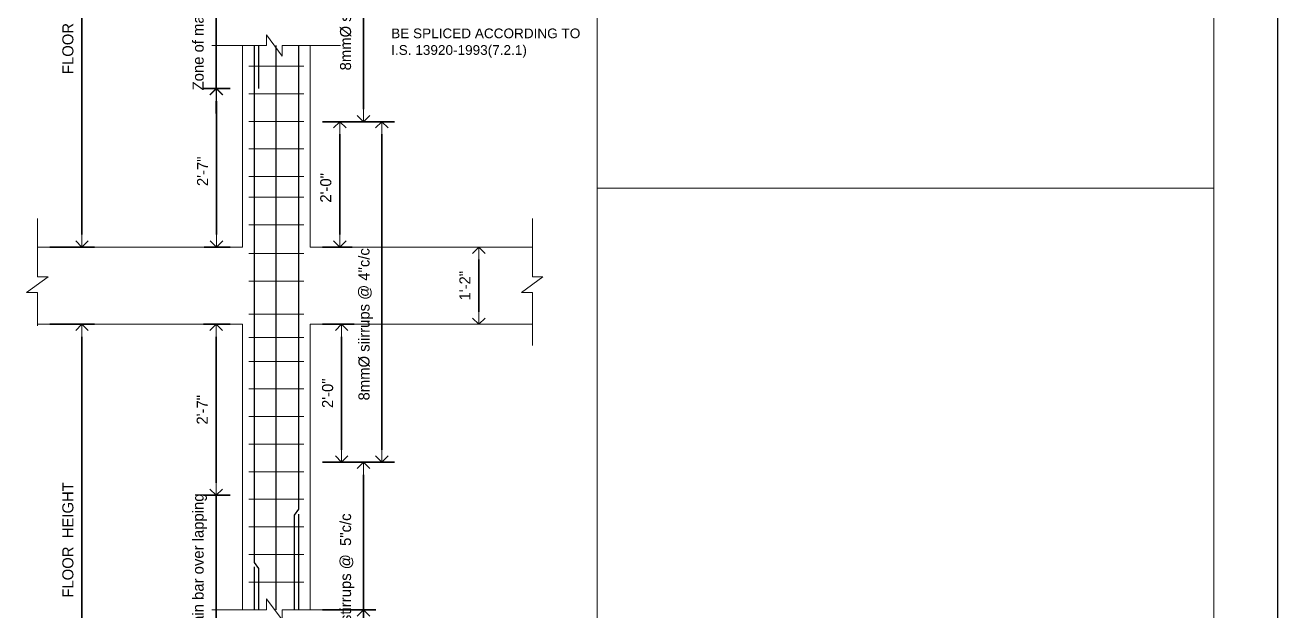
# Model space of a CAD drawing. Header units: inches. Extents: x 10143 to 33197, y -150 to 3760.
# Drawn here: x 15906 to 16809, y 875 to 1297 of the extents above; entities that cross this region are included whole.
import ezdxf

# ---------------------------------------------------------------- set-up
doc = ezdxf.new("R2010")
doc.units = ezdxf.units.IN
doc.header["$LTSCALE"] = 0.5
doc.header["$MEASUREMENT"] = 0
doc.header["$PDMODE"] = 66
for name, color, linetype, lineweight in [('DIM', 180, 'Continuous', 5), ('ELE1', 3, 'Continuous', 9), ('STIRRUPS', 14, 'Continuous', 18), ('texts', 152, 'Continuous', 35)]:
    doc.layers.add(name, color=color, linetype=linetype, lineweight=lineweight)
doc.layers.add('OUTLINE', color=116, linetype='Continuous')
doc.layers.add('REBARS', color=5, linetype='Continuous')
doc.styles.add('Labels', font='arial.ttf', dxfattribs={"height": 8})
doc.styles.add('PRABIN', font='BKANT.TTF', dxfattribs={"height": 8})
doc.dimstyles.new("Copy of S-2'", dxfattribs={"dimscale": 96, "dimtxt": 9, "dimasz": 0.09375, "dimexe": 0.09375, "dimexo": 0.09375, "dimgap": 0.0625, "dimtad": 1, "dimdec": 0, "dimlfac": 0.25, "dimzin": 3, "dimdsep": 46, "dimlunit": 3, "dimtxsty": 'PRABIN', "dimblk": 'OPEN90', "dimcen": 0.09375, "dimdle": 0.09375, "dimclrd": 256, "dimclre": 34, "dimclrt": 256, "dimadec": 0, "dimazin": 1, "dimtfac": 1, "dimtdec": 0, "dimtix": 1, "dimtmove": 0, "dimatfit": 3, "dimldrblk": 'DOTSMALL', "dimfxl": 1, "dimtolj": 1, "dimtzin": 1, "dimarcsym": 0})

# ---------------------------------------------------------------- blocks, each defined once
blk = doc.blocks.new('_Open90')
at = {"color": 0, "linetype": 'ByBlock'}
for p, q in [((0, 0), (-1, 0)), ((-0.5, 0.5), (0, 0)), ((0, 0), (-0.5, -0.5))]:
    blk.add_line(p, q, dxfattribs=at)
blk = doc.blocks.new('*D809')
at = {"layer": 'Defpoints', "color": 0, "lineweight": 35, "transparency": 16777216}
for p in [(98423.67, -10618.66), (98404.61, -10758.2), (98423.67, -10758.2)]:
    blk.add_point(p, dxfattribs=at)
at = {"layer": 'DIM', "lineweight": -2, "transparency": 16777216}
for p, q in [((98404.61, -10609.66), (98404.61, -10600.66)), ((98404.61, -10618.66), (98404.61, -10758.2)), ((98404.61, -10767.2), (98404.61, -10776.2))]:
    blk.add_line(p, q, dxfattribs=at)
at = {"layer": 'DIM', "color": 34, "lineweight": -2, "transparency": 16777216}
for p, q in [((98414.67, -10618.66), (98395.61, -10618.66)), ((98414.67, -10758.2), (98395.61, -10758.2))]:
    blk.add_line(p, q, dxfattribs=at)
at = {"layer": 'DIM', "lineweight": -2, "transparency": 16777216, "xscale": 9, "yscale": 9, "zscale": 9}
for p, rotation in [((98404.61, -10618.66), 270), ((98404.61, -10758.2), 90)]:
    blk.add_blockref('_Open90', p, dxfattribs=dict(at, rotation=rotation))
at = {"layer": 'DIM', "transparency": 16777216, "insert": (98392.81, -10688.43), "char_height": 8, "attachment_point": 5, "rotation": 90, "style": 'PRABIN'}
blk.add_mtext('\\A1;Zone of main bar over lapping', dxfattribs=at)
blk = doc.blocks.new('_DOTSMALL')
at = {"color": 0, "linetype": 'ByBlock', "const_width": 0.5}
blk.add_lwpolyline([(-0.0625, 0, 1), (0.0625, 0, 1)], format="xyb", close=True, dxfattribs=at)
blk = doc.blocks.new('*D810')
at = {"layer": 'Defpoints', "color": 0, "lineweight": 35, "transparency": 16777216}
for p in [(98472.36, -10594.82), (98510.86, -10594.82), (98472.36, -10782.04)]:
    blk.add_point(p, dxfattribs=at)
at = {"layer": 'DIM', "color": 34, "lineweight": -2, "transparency": 16777216}
for p, q in [((98481.36, -10594.82), (98519.86, -10594.82)), ((98481.36, -10782.04), (98519.86, -10782.04))]:
    blk.add_line(p, q, dxfattribs=at)
at = {"layer": 'DIM', "lineweight": -2, "transparency": 16777216}
blk.add_line((98510.86, -10773.04), (98510.86, -10603.82), dxfattribs=at)
at = {"layer": 'DIM', "lineweight": -2, "transparency": 16777216, "xscale": 9, "yscale": 9, "zscale": 9}
for p, rotation in [((98510.86, -10594.82), 90), ((98510.86, -10782.04), 270)]:
    blk.add_blockref('_Open90', p, dxfattribs=dict(at, rotation=rotation))
at = {"layer": 'DIM', "transparency": 16777216, "insert": (98499.13, -10688.43), "char_height": 8, "attachment_point": 5, "rotation": 90, "style": 'PRABIN'}
blk.add_mtext('\\A1;8mm%%C stirrups @  5"c/c', dxfattribs=at)
blk = doc.blocks.new('*D811')
at = {"layer": 'Defpoints', "color": 0, "lineweight": 35, "transparency": 16777216}
for p in [(98423.67, -10495.46), (98404.61, -10618.66), (98423.67, -10618.66)]:
    blk.add_point(p, dxfattribs=at)
at = {"layer": 'DIM', "color": 34, "lineweight": -2, "transparency": 16777216}
for p, q in [((98414.67, -10495.46), (98395.61, -10495.46)), ((98414.67, -10618.66), (98395.61, -10618.66))]:
    blk.add_line(p, q, dxfattribs=at)
at = {"layer": 'DIM', "lineweight": -2, "transparency": 16777216}
blk.add_line((98404.61, -10504.46), (98404.61, -10609.66), dxfattribs=at)
at = {"layer": 'DIM', "lineweight": -2, "transparency": 16777216, "xscale": 9, "yscale": 9, "zscale": 9}
for p, rotation in [((98404.61, -10495.46), 90), ((98404.61, -10618.66), 270)]:
    blk.add_blockref('_Open90', p, dxfattribs=dict(at, rotation=rotation))
at = {"layer": 'DIM', "transparency": 16777216, "insert": (98394.57, -10557.06), "char_height": 8, "attachment_point": 5, "rotation": 90, "style": 'PRABIN'}
blk.add_mtext('\\A1;2\'-7"', dxfattribs=at)
blk = doc.blocks.new('*D812')
at = {"layer": 'Defpoints', "color": 0, "lineweight": 35, "transparency": 16777216}
for p in [(98472.36, -10495.46), (98472.36, -10594.82), (98495.12, -10594.82)]:
    blk.add_point(p, dxfattribs=at)
at = {"layer": 'DIM', "color": 34, "lineweight": -2, "transparency": 16777216}
for p, q in [((98481.36, -10495.46), (98504.12, -10495.46)), ((98481.36, -10594.82), (98504.12, -10594.82))]:
    blk.add_line(p, q, dxfattribs=at)
at = {"layer": 'DIM', "lineweight": -2, "transparency": 16777216}
blk.add_line((98495.12, -10504.46), (98495.12, -10585.82), dxfattribs=at)
at = {"layer": 'DIM', "lineweight": -2, "transparency": 16777216, "xscale": 9, "yscale": 9, "zscale": 9}
for p, rotation in [((98495.12, -10495.46), 90), ((98495.12, -10594.82), 270)]:
    blk.add_blockref('_Open90', p, dxfattribs=dict(at, rotation=rotation))
at = {"layer": 'DIM', "transparency": 16777216, "insert": (98485.02, -10545.14), "char_height": 8, "attachment_point": 5, "rotation": 90, "style": 'PRABIN'}
blk.add_mtext('\\A1;2\'-0"', dxfattribs=at)
blk = doc.blocks.new('*D814')
at = {"layer": 'Defpoints', "color": 0, "lineweight": 35, "transparency": 16777216}
for p in [(98275.84, -10495.46), (98275.84, -10872.43), (98307.89, -10872.43)]:
    blk.add_point(p, dxfattribs=at)
at = {"layer": 'DIM', "color": 34, "lineweight": -2, "transparency": 16777216}
for p, q in [((98284.84, -10495.46), (98316.89, -10495.46)), ((98284.84, -10872.43), (98316.89, -10872.43))]:
    blk.add_line(p, q, dxfattribs=at)
at = {"layer": 'DIM', "lineweight": -2, "transparency": 16777216}
blk.add_line((98307.89, -10504.46), (98307.89, -10863.43), dxfattribs=at)
at = {"layer": 'DIM', "lineweight": -2, "transparency": 16777216, "xscale": 9, "yscale": 9, "zscale": 9}
for p, rotation in [((98307.89, -10495.46), 90), ((98307.89, -10872.43), 270)]:
    blk.add_blockref('_Open90', p, dxfattribs=dict(at, rotation=rotation))
at = {"layer": 'DIM', "transparency": 16777216, "insert": (98297.78, -10650.85), "char_height": 8, "attachment_point": 5, "rotation": 90, "style": 'PRABIN'}
blk.add_mtext('\\A1;FLOOR  HEIGHT', dxfattribs=at)
blk = doc.blocks.new('*D815')
at = {"layer": 'Defpoints', "color": 0, "lineweight": 35, "transparency": 16777216}
for p in [(98472.36, -10701.21), (98510.86, -10701.21), (98472.36, -11134.62)]:
    blk.add_point(p, dxfattribs=at)
at = {"layer": 'DIM', "color": 34, "lineweight": -2, "transparency": 16777216}
for p, q in [((98481.36, -10701.21), (98519.86, -10701.21)), ((98481.36, -11134.62), (98519.86, -11134.62))]:
    blk.add_line(p, q, dxfattribs=at)
at = {"layer": 'DIM', "lineweight": -2, "transparency": 16777216}
blk.add_line((98510.86, -11125.62), (98510.86, -10710.21), dxfattribs=at)
at = {"layer": 'DIM', "lineweight": -2, "transparency": 16777216, "xscale": 9, "yscale": 9, "zscale": 9}
for p, rotation in [((98510.86, -10701.21), 90), ((98510.86, -11134.62), 270)]:
    blk.add_blockref('_Open90', p, dxfattribs=dict(at, rotation=rotation))
at = {"layer": 'DIM', "transparency": 16777216, "insert": (98499.13, -10916.01), "char_height": 8, "attachment_point": 5, "rotation": 90, "style": 'PRABIN'}
blk.add_mtext('\\A1;8mm%%C siirrups @ 4"c/c', dxfattribs=at)
blk = doc.blocks.new('*D821')
at = {"layer": 'Defpoints', "color": 0, "lineweight": 35, "ltscale": 0.5, "transparency": 16777216}
for p in [(98594.06, -10439.82), (98594.06, -10439.82), (98594.06, -10495.46)]:
    blk.add_point(p, dxfattribs=at)
at = {"layer": 'DIM', "lineweight": -2, "ltscale": 0.5, "transparency": 16777216}
blk.add_line((98594.06, -10486.46), (98594.06, -10448.82), dxfattribs=at)
at = {"layer": 'DIM', "lineweight": -2, "ltscale": 0.5, "transparency": 16777216, "xscale": 9, "yscale": 9, "zscale": 9}
for p, rotation in [((98594.06, -10439.82), 90), ((98594.06, -10495.46), 270)]:
    blk.add_blockref('_Open90', p, dxfattribs=dict(at, rotation=rotation))
at = {"layer": 'DIM', "ltscale": 0.5, "transparency": 16777216, "insert": (98584.02, -10467.64), "char_height": 8, "attachment_point": 5, "rotation": 90, "style": 'PRABIN'}
blk.add_mtext('\\A1;1\'-2"', dxfattribs=at)
blk = doc.blocks.new('*D823')
at = {"layer": 'Defpoints', "color": 0, "lineweight": 35, "transparency": 16777216}
for p in [(98423.67, -10325.58), (98404.9, -10439.82), (98423.67, -10439.82)]:
    blk.add_point(p, dxfattribs=at)
at = {"layer": 'DIM', "color": 34, "lineweight": -2, "transparency": 16777216}
for p, q in [((98414.67, -10325.58), (98395.9, -10325.58)), ((98414.67, -10439.82), (98395.9, -10439.82))]:
    blk.add_line(p, q, dxfattribs=at)
at = {"layer": 'DIM', "lineweight": -2, "transparency": 16777216}
blk.add_line((98404.9, -10334.58), (98404.9, -10430.82), dxfattribs=at)
at = {"layer": 'DIM', "lineweight": -2, "transparency": 16777216, "xscale": 9, "yscale": 9, "zscale": 9}
for p, rotation in [((98404.9, -10325.58), 90), ((98404.9, -10439.82), 270)]:
    blk.add_blockref('_Open90', p, dxfattribs=dict(at, rotation=rotation))
at = {"layer": 'DIM', "transparency": 16777216, "insert": (98394.85, -10385.2), "char_height": 8, "attachment_point": 5, "rotation": 90, "style": 'PRABIN'}
blk.add_mtext('\\A1;2\'-7"', dxfattribs=at)
blk = doc.blocks.new('*D824')
at = {"layer": 'Defpoints', "color": 0, "lineweight": 35, "transparency": 16777216}
for p in [(98423.67, -10186.05), (98404.61, -10325.58), (98423.67, -10325.58)]:
    blk.add_point(p, dxfattribs=at)
at = {"layer": 'DIM', "lineweight": -2, "transparency": 16777216}
for p, q in [((98404.61, -10177.05), (98404.61, -10168.05)), ((98404.61, -10186.05), (98404.61, -10325.58)), ((98404.61, -10334.58), (98404.61, -10343.58))]:
    blk.add_line(p, q, dxfattribs=at)
at = {"layer": 'DIM', "color": 34, "lineweight": -2, "transparency": 16777216}
for p, q in [((98414.67, -10186.05), (98395.61, -10186.05)), ((98414.67, -10325.58), (98395.61, -10325.58))]:
    blk.add_line(p, q, dxfattribs=at)
at = {"layer": 'DIM', "lineweight": -2, "transparency": 16777216, "xscale": 9, "yscale": 9, "zscale": 9}
for p, rotation in [((98404.61, -10186.05), 270), ((98404.61, -10325.58), 90)]:
    blk.add_blockref('_Open90', p, dxfattribs=dict(at, rotation=rotation))
at = {"layer": 'DIM', "transparency": 16777216, "insert": (98392.81, -10255.82), "char_height": 8, "attachment_point": 5, "rotation": 90, "style": 'PRABIN'}
blk.add_mtext('\\A1;Zone of main bar over lapping', dxfattribs=at)
blk = doc.blocks.new('*D825')
at = {"layer": 'Defpoints', "color": 0, "lineweight": 35, "transparency": 16777216}
for p in [(98472.36, -10349.43), (98472.36, -10439.82), (98493.82, -10439.82)]:
    blk.add_point(p, dxfattribs=at)
at = {"layer": 'DIM', "color": 34, "lineweight": -2, "transparency": 16777216}
for p, q in [((98481.36, -10349.43), (98502.82, -10349.43)), ((98481.36, -10439.82), (98502.82, -10439.82))]:
    blk.add_line(p, q, dxfattribs=at)
at = {"layer": 'DIM', "lineweight": -2, "transparency": 16777216}
blk.add_line((98493.82, -10358.43), (98493.82, -10430.82), dxfattribs=at)
at = {"layer": 'DIM', "lineweight": -2, "transparency": 16777216, "xscale": 9, "yscale": 9, "zscale": 9}
for p, rotation in [((98493.82, -10349.43), 90), ((98493.82, -10439.82), 270)]:
    blk.add_blockref('_Open90', p, dxfattribs=dict(at, rotation=rotation))
at = {"layer": 'DIM', "transparency": 16777216, "insert": (98483.72, -10397.12), "char_height": 8, "attachment_point": 5, "rotation": 90, "style": 'PRABIN'}
blk.add_mtext('\\A1;2\'-0"', dxfattribs=at)
blk = doc.blocks.new('*D826')
at = {"layer": 'Defpoints', "color": 0, "lineweight": 35, "transparency": 16777216}
for p in [(98472.36, -10162.2), (98510.86, -10162.2), (98472.36, -10349.43)]:
    blk.add_point(p, dxfattribs=at)
at = {"layer": 'DIM', "color": 34, "lineweight": -2, "transparency": 16777216}
for p, q in [((98481.36, -10162.2), (98519.86, -10162.2)), ((98481.36, -10349.43), (98519.86, -10349.43))]:
    blk.add_line(p, q, dxfattribs=at)
at = {"layer": 'DIM', "lineweight": -2, "transparency": 16777216}
blk.add_line((98510.86, -10340.43), (98510.86, -10171.2), dxfattribs=at)
at = {"layer": 'DIM', "lineweight": -2, "transparency": 16777216, "xscale": 9, "yscale": 9, "zscale": 9}
for p, rotation in [((98510.86, -10162.2), 90), ((98510.86, -10349.43), 270)]:
    blk.add_blockref('_Open90', p, dxfattribs=dict(at, rotation=rotation))
at = {"layer": 'DIM', "transparency": 16777216, "insert": (98499.13, -10255.82), "char_height": 8, "attachment_point": 5, "rotation": 90, "style": 'PRABIN'}
blk.add_mtext('\\A1;8mm%%C stirrups @  5"c/c', dxfattribs=at)
blk = doc.blocks.new('*D829')
at = {"layer": 'Defpoints', "color": 0, "lineweight": 35, "transparency": 16777216}
for p in [(98275.84, -10062.84), (98275.84, -10439.82), (98307.89, -10439.82)]:
    blk.add_point(p, dxfattribs=at)
at = {"layer": 'DIM', "color": 34, "lineweight": -2, "transparency": 16777216}
for p, q in [((98284.84, -10062.84), (98316.89, -10062.84)), ((98284.84, -10439.82), (98316.89, -10439.82))]:
    blk.add_line(p, q, dxfattribs=at)
at = {"layer": 'DIM', "lineweight": -2, "transparency": 16777216}
blk.add_line((98307.89, -10071.84), (98307.89, -10430.82), dxfattribs=at)
at = {"layer": 'DIM', "lineweight": -2, "transparency": 16777216, "xscale": 9, "yscale": 9, "zscale": 9}
for p, rotation in [((98307.89, -10062.84), 90), ((98307.89, -10439.82), 270)]:
    blk.add_blockref('_Open90', p, dxfattribs=dict(at, rotation=rotation))
at = {"layer": 'DIM', "transparency": 16777216, "insert": (98297.78, -10273.53), "char_height": 8, "attachment_point": 5, "rotation": 90, "style": 'PRABIN'}
blk.add_mtext('\\A1;FLOOR  HEIGHT', dxfattribs=at)
blk = doc.blocks.new('*D830')
at = {"layer": 'Defpoints', "color": 0, "lineweight": 35, "transparency": 16777216}
for p in [(98481.36, -10349.43), (98524.15, -10349.43), (98504.12, -10594.82)]:
    blk.add_point(p, dxfattribs=at)
at = {"layer": 'DIM', "color": 34, "lineweight": -2, "transparency": 16777216}
for p, q in [((98490.36, -10349.43), (98533.15, -10349.43)), ((98513.12, -10594.82), (98533.15, -10594.82))]:
    blk.add_line(p, q, dxfattribs=at)
at = {"layer": 'DIM', "lineweight": -2, "transparency": 16777216}
blk.add_line((98524.15, -10585.82), (98524.15, -10358.43), dxfattribs=at)
at = {"layer": 'DIM', "lineweight": -2, "transparency": 16777216, "xscale": 9, "yscale": 9, "zscale": 9}
for p, rotation in [((98524.15, -10349.43), 90), ((98524.15, -10594.82), 270)]:
    blk.add_blockref('_Open90', p, dxfattribs=dict(at, rotation=rotation))
at = {"layer": 'DIM', "transparency": 16777216, "insert": (98512.43, -10495.46), "char_height": 8, "attachment_point": 5, "rotation": 90, "style": 'PRABIN'}
blk.add_mtext('\\A1;8mm%%C siirrups @ 4"c/c', dxfattribs=at)
blk = doc.blocks.new('FGDF')
at = {"layer": 'DIM'}
for p, q in [((98394.73, -10439.82), (98423.67, -10439.82)), ((98394.73, -10495.46), (98423.67, -10495.46))]:
    blk.add_line(p, q, dxfattribs=at)
at = {"layer": 'OUTLINE', "lineweight": 18, "ltscale": 0.1}
for p, q in [((98423.67, -10294.62), (98423.67, -10439.82)), ((98472.36, -10294.62), (98472.36, -10439.82)), ((98423.67, -10411.64), (98423.67, -10439.82)), ((98472.36, -10411.64), (98472.36, -10439.82)), ((98275.84, -10439.82), (98394.73, -10439.82)), ((98472.36, -10439.82), (98632.63, -10439.82)), ((98632.63, -10439.82), (98475.34, -10439.82)), ((98275.84, -10495.46), (98394.73, -10495.46)), ((98423.67, -10495.46), (98423.67, -10701.21)), ((98472.36, -10495.46), (98632.63, -10495.46)), ((98472.36, -10495.46), (98472.36, -10701.21)), ((98632.63, -10495.46), (98475.34, -10495.46))]:
    blk.add_line(p, q, dxfattribs=at)
for points in [[(98401.51, -10294.62), (98440.98, -10294.62), (98440.98, -10286.78), (98452.2, -10302.19), (98452.2, -10294.62), (98494.31, -10294.62)], [(98275.84, -10496.51), (98275.84, -10472.44), (98268, -10472.44), (98283.41, -10461.22), (98275.84, -10461.22), (98275.84, -10419.11)], [(98632.63, -10510.68), (98632.63, -10472.44), (98624.79, -10472.44), (98640.2, -10461.22), (98632.63, -10461.22), (98632.63, -10419.11)], [(98401.51, -10701.21), (98440.98, -10701.21), (98440.98, -10693.37), (98452.2, -10708.45), (98452.2, -10701.21), (98494.31, -10701.21)]]:
    blk.add_lwpolyline(points, dxfattribs=at)
at = {"layer": 'REBARS'}
for p, q in [((98432.12, -10294.62), (98432.12, -10439.82)), ((98435.06, -10294.62), (98435.06, -10325.58)), ((98447.99, -10439.82), (98447.99, -10294.62)), ((98463.91, -10294.62), (98463.91, -10439.82)), ((98432.12, -10439.82), (98432.12, -10667.2)), ((98447.99, -10701.21), (98447.99, -10439.82)), ((98463.91, -10439.82), (98463.91, -10628.76)), ((98463.91, -10628.76), (98460.98, -10633.03)), ((98463.91, -10632.28), (98463.91, -10701.21)), ((98460.98, -10633.03), (98460.98, -10701.21)), ((98432.12, -10667.2), (98435.06, -10671.46)), ((98432.12, -10670.29), (98432.12, -10701.21)), ((98435.06, -10671.46), (98435.06, -10701.21))]:
    blk.add_line(p, q, dxfattribs=at)
at = {"layer": 'STIRRUPS', "ltscale": 0.1}
for p, q in [((98428.09, -10309.44), (98467.89, -10309.44)), ((98428.09, -10329.31), (98467.89, -10329.31)), ((98428.09, -10349.18), (98467.89, -10349.18)), ((98428.09, -10369.06), (98467.89, -10369.06)), ((98428.09, -10388.93), (98467.89, -10388.93)), ((98428.09, -10388.93), (98467.89, -10388.93)), ((98428.09, -10403.8), (98467.89, -10403.8)), ((98428.09, -10423.67), (98467.89, -10423.67)), ((98428.09, -10444.41), (98467.89, -10444.41)), ((98428.09, -10444.41), (98467.89, -10444.41)), ((98428.09, -10464.28), (98467.89, -10464.28)), ((98428.09, -10488.12), (98467.89, -10488.12)), ((98428.09, -10505.07), (98467.89, -10505.07)), ((98428.09, -10522.2), (98467.89, -10522.2)), ((98428.09, -10542.07), (98467.89, -10542.07)), ((98428.09, -10561.94), (98467.89, -10561.94)), ((98428.09, -10581.81), (98467.89, -10581.81)), ((98428.09, -10601.69), (98467.89, -10601.69)), ((98428.09, -10601.69), (98467.89, -10601.69)), ((98428.09, -10621.56), (98467.89, -10621.56)), ((98428.09, -10641.43), (98467.89, -10641.43)), ((98428.09, -10661.3), (98467.89, -10661.3)), ((98428.09, -10681.17), (98467.89, -10681.17))]:
    blk.add_line(p, q, dxfattribs=at)
at = {"layer": 'texts', "color": 254, "ltscale": 0.1, "style": 'Labels'}
for s, p in [('BE SPLICED ACCORDING TO', (98530.85, -10289.28)), ('I.S. 13920-1993(7.2.1)', (98530.85, -10301.26))]:
    blk.add_text(s, height=7, dxfattribs=at).set_placement(p)
at = {"layer": 'DIM'}
for base, p1, p2, text, picture, middle in [((98307.89, -10439.82), (98275.84, -10062.84), (98275.84, -10439.82), 'FLOOR  HEIGHT', '*D829', (98307.89, -10273.53)), ((98404.9, -10439.82), (98423.67, -10325.58), (98423.67, -10439.82), '2\'-7"', '*D823', (98404.9, -10385.2)), ((98493.82, -10439.82), (98472.36, -10349.43), (98472.36, -10439.82), '2\'-0"', '*D825', (98493.82, -10397.12)), ((98524.15, -10349.43), (98504.12, -10594.82), (98481.36, -10349.43), '8mm%%C siirrups @ 4"c/c', '*D830', (98524.15, -10495.46)), ((98307.89, -10872.43), (98275.84, -10495.46), (98275.84, -10872.43), 'FLOOR  HEIGHT', '*D814', (98307.89, -10650.85)), ((98510.86, -10701.21), (98472.36, -11134.62), (98472.36, -10701.21), '8mm%%C siirrups @ 4"c/c', '*D815', (98510.86, -10916.01))]:
    dim = blk.add_linear_dim(base=base, p1=p1, p2=p2, angle=90, text=text, dimstyle="Copy of S-2'", dxfattribs=at)
    dim.commit()
    dim.dimension.update_dxf_attribs({"geometry": picture, "text_midpoint": middle, "dimtype": 128})
for base, p1, p2, picture, middle in [((98510.86, -10162.2), (98472.36, -10349.43), (98472.36, -10162.2), '*D826', (98499.13, -10255.82)), ((98510.86, -10594.82), (98472.36, -10782.04), (98472.36, -10594.82), '*D810', (98499.13, -10688.43))]:
    dim = blk.add_linear_dim(base=base, p1=p1, p2=p2, angle=90, text='8mm%%C stirrups @  5"c/c', dimstyle="Copy of S-2'", override={"dimtmove": 1}, dxfattribs=at)
    dim.commit()
    dim.dimension.update_dxf_attribs({"geometry": picture, "text_midpoint": middle})
for base, p1, p2, text, picture, middle in [((98404.61, -10325.58), (98423.67, -10186.05), (98423.67, -10325.58), 'Zone of main bar over lapping', '*D824', (98392.81, -10255.82)), ((98404.61, -10618.66), (98423.67, -10495.46), (98423.67, -10618.66), '2\'-7"', '*D811', (98394.57, -10557.06)), ((98495.12, -10594.82), (98472.36, -10495.46), (98472.36, -10594.82), '2\'-0"', '*D812', (98485.02, -10545.14)), ((98404.61, -10758.2), (98423.67, -10618.66), (98423.67, -10758.2), 'Zone of main bar over lapping', '*D809', (98392.81, -10688.43))]:
    dim = blk.add_linear_dim(base=base, p1=p1, p2=p2, angle=90, text=text, dimstyle="Copy of S-2'", dxfattribs=at)
    dim.commit()
    dim.dimension.update_dxf_attribs({"geometry": picture, "text_midpoint": middle})
at = {"layer": 'DIM', "ltscale": 0.5}
dim = blk.add_linear_dim(base=(98594.06, -10439.82), p1=(98594.06, -10495.46), p2=(98594.06, -10439.82), angle=90, text='1\'-2"', dimstyle="Copy of S-2'", dxfattribs=at)
dim.commit()
dim.dimension.update_dxf_attribs({"geometry": '*D821', "text_midpoint": (98584.02, -10467.64)})

msp = doc.modelspace()

# ---------------------------------------------------------------- linework, layer by layer
at = {"layer": 'Defpoints'}
msp.add_lwpolyline([(16809.18, 2097.54), (13631.58, 2097.54), (13631.58, -150.43), (16809.18, -150.43)], close=True, dxfattribs=at)
at = {"layer": 'ELE1'}
for p, q in [((16318.21, -104.11), (16318.21, 2051.22)), ((16762.86, 1179.41), (16318.21, 1179.41))]:
    msp.add_line(p, q, dxfattribs=at)
msp.add_lwpolyline([(13677.89, 2051.22), (16762.86, 2051.22), (16762.86, -104.11), (13677.89, -104.11)], close=True, dxfattribs=at)

# ---------------------------------------------------------------- block references
at = {"color": 5, "lineweight": 35}
msp.add_blockref('FGDF', (-82361.04, 11576.67), dxfattribs=at)

doc.saveas('drawing.dxf')
